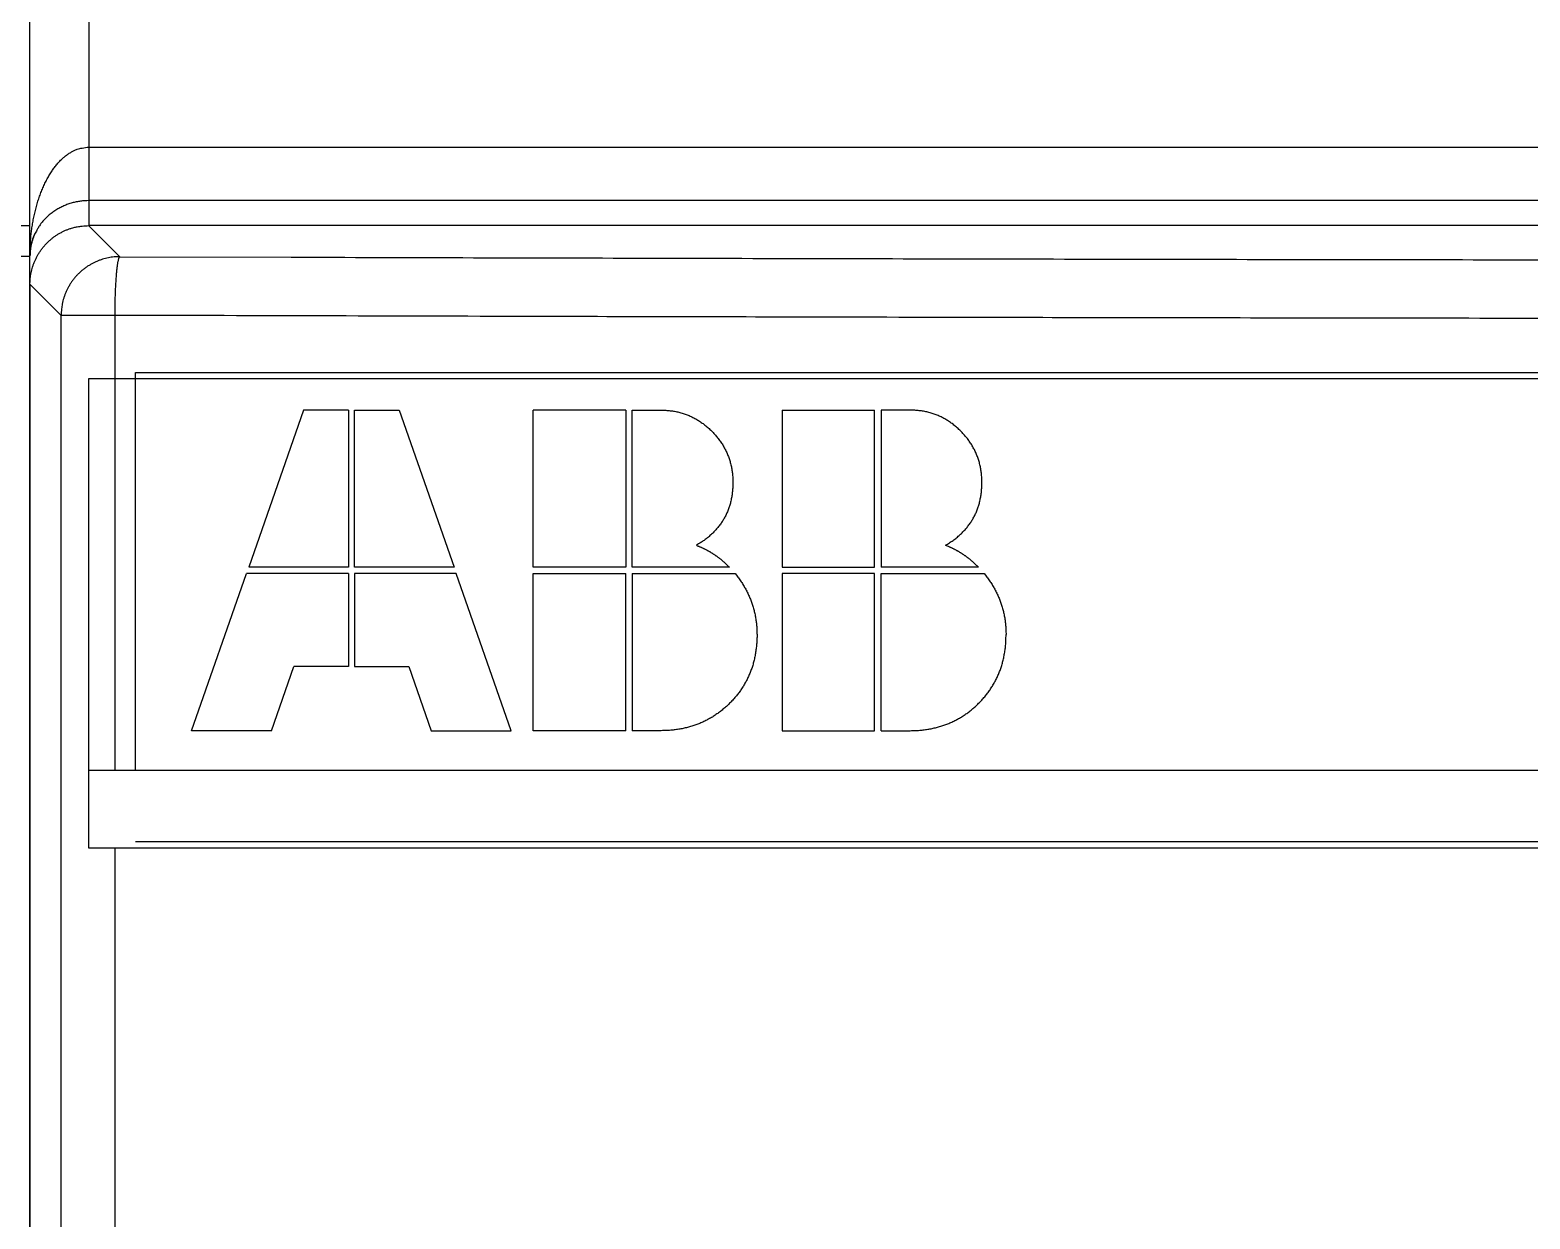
# Model space of a CAD drawing. Header units: millimetres. Extents: x 0 to 840, y -1485 to 297.
# Drawn here: x 78.738 to 81.294, y -1303.867 to -1301.841 of the extents above; entities that cross this region are included whole.
import ezdxf

# ---------------------------------------------------------------- set-up
doc = ezdxf.new("R2010")
doc.units = ezdxf.units.MM

# ---------------------------------------------------------------- blocks, each defined once
blk = doc.blocks.new('OTM30F3M_(40_60_63_80_100_125)')
at = {"linetype": 'Continuous'}
for p, q in [((7.1, 8.5041), (7.1, 7.3878)), ((7.1, 7.3878), (7.1, 7.2966)), ((7.1, 7.3878), (15.9, 7.3878)), ((7.1, 7.2966), (7.1, 7.2541)), ((15.9, 7.2966), (7.1, 7.2966)), ((7.0999, 7.2541), (7.1529, 7.2011)), ((7, 7.2016), (0.1524, 7.2016)), ((7.053, 7.1012), (7, 7.1542)), ((7.1443, 7.1012), (7.053, 7.1012)), ((7.053, 2.907), (7.053, 7.1012)), ((7.1443, 7.1012), (7.1443, 6.3267)), ((7.1443, 6.1937), (7.1443, 2.907))]:
    blk.add_line(p, q, dxfattribs=at)
blk.add_line((7, 2.7541), (7, 7.2541))
for points in [[(7, 7.2028), (7, 8.5041)], [(7, 7.5792), (7, 7.5846)], [(7, 7.2541), (7, 7.5792)], [(0.0999, 7.2541), (7, 7.2541)], [(22.9001, 7.2541), (7.0999, 7.2541)], [(7, 7.154), (7, 7.2028)], [(7, 7.1542), (7, 6.4041)], [(7.18, 7.0041), (15.82, 7.0041)], [(7.18, 6.3267), (7.18, 7.0041)], [(7.1, 6.3267), (7.1, 6.9937)], [(7.1, 6.9937), (15.9, 6.9937)], [(7, 6.4041), (7, 6.0041)], [(7.1, 6.1937), (7.1, 6.3267)], [(7.1, 6.3267), (10.6432, 6.3267)], [(10.3917, 6.1937), (7.1, 6.1937)], [(10.2459, 6.2041), (7.18, 6.2041)], [(7, 6.0041), (7, 4.0041)]]:
    blk.add_lwpolyline(points, dxfattribs=at)
for points in [[(7, 7.2028), (7.0001, 7.2116, -0.006924), (7.0005, 7.2205, -0.006596), (7.0011, 7.2296, -0.006541), (7.0019, 7.2387, -0.006886), (7.003, 7.2479, -0.007119), (7.0044, 7.2571, -0.007335), (7.0061, 7.2663, -0.007561), (7.008, 7.2754, -0.007881), (7.0103, 7.2844, -0.008198), (7.0128, 7.2933, -0.008576), (7.0156, 7.3019, -0.008976), (7.0186, 7.3103, -0.009438), (7.0219, 7.3184, -0.009954), (7.0255, 7.3262, -0.010533), (7.0293, 7.3336, -0.011153), (7.0333, 7.3406, -0.011776), (7.0375, 7.3472, -0.012635), (7.0419, 7.3533, -0.01366), (7.0464, 7.359, -0.014298), (7.0511, 7.3641, -0.014362), (7.0558, 7.3688, -0.016557), (7.0607, 7.3729, -0.020521), (7.0658, 7.3765, -0.017441), (7.0706, 7.3796, -0.007925), (7.075, 7.3821, -0.024701), (7.0806, 7.3843, -0.045457), (7.089, 7.3861, -0.024773), (7.1, 7.3878, -0.013885)], [(7.1, 7.2966), (7.0966, 7.2965, 0.008494), (7.0931, 7.2963, 0.008162), (7.0896, 7.296, 0.008081), (7.086, 7.2956, 0.008343), (7.0825, 7.2951, 0.008477), (7.0789, 7.2944, 0.008576), (7.0753, 7.2936, 0.008653), (7.0717, 7.2927, 0.00879), (7.0681, 7.2917, 0.008882), (7.0645, 7.2905, 0.009004), (7.061, 7.2891, 0.009087), (7.0575, 7.2876, 0.009199), (7.054, 7.286, 0.009289), (7.0506, 7.2843, 0.009411), (7.0472, 7.2824, 0.009468), (7.0439, 7.2804, 0.009508), (7.0406, 7.2782, 0.009658), (7.0375, 7.276, 0.009925), (7.0344, 7.2736, 0.009727), (7.0315, 7.2711, 0.009178), (7.0287, 7.2685, 0.010124), (7.0259, 7.2657, 0.012039), (7.0232, 7.2628, 0.00931), (7.0208, 7.26, 0.003504), (7.0187, 7.2574, 0.012929), (7.0162, 7.2539, 0.02232), (7.0129, 7.2484, 0.011166), (7.0088, 7.2411, 0.005983)], [(7, 7.1542), (7.0001, 7.1589, -0.012794), (7.0005, 7.1638, -0.01215), (7.0011, 7.1686, -0.01197), (7.0019, 7.1736, -0.012477), (7.003, 7.1786, -0.012717), (7.0044, 7.1835, -0.012874), (7.0061, 7.1885, -0.012977), (7.008, 7.1934, -0.013185), (7.0103, 7.1983, -0.013295), (7.0128, 7.203, -0.013441), (7.0156, 7.2077, -0.013514), (7.0186, 7.2122, -0.013612), (7.0219, 7.2166, -0.013667), (7.0255, 7.2208, -0.013737), (7.0293, 7.2248, -0.013728), (7.0333, 7.2286, -0.013664), (7.0375, 7.2322, -0.013737), (7.0419, 7.2355, -0.013902), (7.0464, 7.2386, -0.013547), (7.0511, 7.2413, -0.012729), (7.0558, 7.2438, -0.013689), (7.0607, 7.2461, -0.015728), (7.0658, 7.248, -0.012376), (7.0706, 7.2497, -0.00539), (7.0749, 7.251, -0.016185), (7.0805, 7.2522, -0.027062), (7.089, 7.2532, -0.013862), (7.0999, 7.2541, -0.00762)], [(7, 7.2028), (7, 7.2038, -0.002837), (7, 7.2048, -0.002859), (7.0001, 7.2058, -0.002866), (7.0001, 7.2069, -0.002855), (7.0002, 7.2079, -0.00285), (7.0002, 7.2089, -0.002846), (7.0003, 7.2099, -0.002843), (7.0004, 7.2109, -0.002837), (7.0005, 7.2119, -0.002833), (7.0006, 7.2129, -0.002826), (7.0007, 7.2139, -0.002821), (7.0009, 7.2149, -0.002814), (7.001, 7.2158, -0.002808), (7.0012, 7.2168, -0.0028), (7.0013, 7.2178, -0.002794), (7.0015, 7.2188, -0.002786), (7.0017, 7.2198, -0.002779), (7.0019, 7.2207, -0.00277), (7.0021, 7.2217, -0.002763), (7.0023, 7.2226, -0.002754), (7.0026, 7.2236, -0.002746), (7.0028, 7.2246, -0.002735), (7.003, 7.2255, -0.002729), (7.0033, 7.2265, -0.002724), (7.0036, 7.2274, -0.002709), (7.0039, 7.2283, -0.002683), (7.0042, 7.2293, -0.002697), (7.0045, 7.2302, -0.002739), (7.0048, 7.2311, -0.002655), (7.0051, 7.2321, -0.002473), (7.0054, 7.233, -0.002714), (7.0058, 7.2339, -0.003212), (7.0061, 7.2348, -0.00244), (7.0065, 7.2357, -0.00086), (7.0068, 7.2365, -0.003404), (7.0072, 7.2375, -0.005814), (7.0079, 7.239, -0.002843), (7.0088, 7.2411, -0.00151)], [(7.0088, 7.2411), (7.0082, 7.2398, 0.003811), (7.0076, 7.2385, 0.003856), (7.0071, 7.2372, 0.00387), (7.0065, 7.236, 0.003849), (7.006, 7.2347, 0.003842), (7.0055, 7.2334, 0.003835), (7.0051, 7.2321, 0.003831), (7.0046, 7.2308, 0.003819), (7.0042, 7.2295, 0.003813), (7.0038, 7.2282, 0.003802), (7.0034, 7.2269, 0.003795), (7.003, 7.2256, 0.003779), (7.0027, 7.2243, 0.003774), (7.0024, 7.223, 0.003765), (7.0021, 7.2218, 0.003748), (7.0018, 7.2205, 0.003712), (7.0016, 7.2192, 0.003731), (7.0013, 7.2179, 0.003783), (7.0011, 7.2166, 0.003674), (7.0009, 7.2153, 0.003431), (7.0007, 7.2141, 0.003748), (7.0006, 7.2128, 0.004405), (7.0004, 7.2115, 0.003383), (7.0003, 7.2103, 0.001263), (7.0002, 7.2092, 0.004651), (7.0001, 7.2077, 0.00793), (7.0001, 7.2056, 0.003934), (7, 7.2028, 0.002114)], [(7.1529, 7.2011), (7.1481, 7.201, 0.012793), (7.1433, 7.2007, 0.012146), (7.1384, 7.2001, 0.011963), (7.1335, 7.1992, 0.012467), (7.1285, 7.1981, 0.012704), (7.1236, 7.1967, 0.012858), (7.1186, 7.195, 0.012958), (7.1137, 7.1931, 0.013163), (7.1088, 7.1908, 0.013271), (7.1041, 7.1883, 0.013414), (7.0994, 7.1855, 0.013485), (7.0949, 7.1825, 0.013582), (7.0905, 7.1792, 0.013635), (7.0863, 7.1756, 0.013705), (7.0823, 7.1718, 0.013695), (7.0785, 7.1678, 0.013631), (7.0749, 7.1636, 0.013705), (7.0716, 7.1592, 0.01387), (7.0686, 7.1547, 0.013517), (7.0658, 7.15, 0.012702), (7.0633, 7.1453, 0.013662), (7.061, 7.1404, 0.015699), (7.0591, 7.1354, 0.012356), (7.0574, 7.1305, 0.005382), (7.056, 7.1262, 0.016163), (7.0549, 7.1206, 0.027036), (7.0539, 7.1122, 0.013854), (7.053, 7.1012, 0.007617)], [(7.1529, 7.2011), (7.1525, 7.2009, 0.101073), (7.1521, 7.2004, 0.055611), (7.1517, 7.1996, 0.03286), (7.1513, 7.1986, 0.022335), (7.1508, 7.1974, 0.015479), (7.1504, 7.1959, 0.011408), (7.15, 7.1941, 0.008637), (7.1496, 7.1921, 0.006893), (7.1492, 7.1898, 0.005563), (7.1488, 7.1872, 0.004648), (7.1484, 7.1844, 0.003913), (7.148, 7.1813, 0.003382), (7.1476, 7.178, 0.002941), (7.1473, 7.1744, 0.002611), (7.1469, 7.1707, 0.002322), (7.1466, 7.1667, 0.002091), (7.1463, 7.1625, 0.001914), (7.146, 7.1582, 0.001786), (7.1457, 7.1537, 0.001613), (7.1455, 7.1492, 0.001425), (7.1453, 7.1445, 0.00145), (7.1451, 7.1397, 0.001581), (7.1449, 7.1347, 0.001184), (7.1448, 7.13, 0.000499), (7.1446, 7.1257, 0.001486), (7.1445, 7.1203, 0.002376), (7.1444, 7.112, 0.001183), (7.1443, 7.1012, 0.000644)], [(7.1529, 7.2011), (7.4452, 7.2003, 0.000051), (7.7376, 7.1995, 0.000051), (8.0303, 7.1988, 0.000051), (8.3231, 7.1981, 0.000051), (8.6161, 7.1975, 0.000051), (8.9092, 7.1969, 0.000051), (9.2025, 7.1964, 0.00005), (9.4959, 7.196, 0.00005), (9.7894, 7.1956, 0.00005), (10.083, 7.1953, 0.00005)], [(14.4856, 7.0977, -0.00005), (14.1922, 7.0972, -0.00005), (13.8986, 7.0967, -0.00005), (13.605, 7.0962, -0.00005), (13.3112, 7.0958, -0.00005), (13.0174, 7.0955, -0.00005), (12.7235, 7.0952, -0.00005), (12.4295, 7.095, -0.00005), (12.1355, 7.0948, -0.00005), (11.8414, 7.0947, -0.00005), (11.5473, 7.0947, -0.00005), (11.2533, 7.0947, -0.00005), (10.9593, 7.0948, -0.00005), (10.6652, 7.0949, -0.000051), (10.3706, 7.0951, -0.00005), (10.0772, 7.0954, -0.000047), (9.7857, 7.0957, -0.000051), (9.4896, 7.0961, -0.000061), (9.1867, 7.0965, -0.000047), (8.9024, 7.097, -0.000016), (8.6454, 7.0974, -0.000066), (8.3157, 7.0982, -0.000113), (7.8084, 7.0994, -0.000055), (7.1443, 7.1012, -0.000029)]]:
    blk.add_lwpolyline(points, format="xyb", dxfattribs=at)
at = {"color": 1, "linetype": 'Continuous'}
for points in [[(7.4662, 6.9398), (7.3727, 6.672)], [(7.5425, 6.9398), (7.4662, 6.9398)], [(7.5425, 6.9398), (7.5425, 6.672)], [(7.5529, 6.9398), (7.6292, 6.9398)], [(7.5529, 6.672), (7.5529, 6.9398)], [(7.6292, 6.9398), (7.7227, 6.672)], [(7.8573, 6.672), (7.8573, 6.9398)], [(8.0152, 6.9398), (7.8573, 6.9398)], [(8.0152, 6.9398), (8.0152, 6.672)], [(8.0264, 6.672), (8.0264, 6.9398)], [(8.2815, 6.9398), (8.4394, 6.9398)], [(8.2815, 6.9398), (8.2815, 6.672)], [(8.4394, 6.672), (8.4394, 6.9398)], [(8.4507, 6.9398), (8.4507, 6.672)], [(7.5425, 6.672), (7.3727, 6.672)], [(7.7227, 6.672), (7.5529, 6.672)], [(8.0152, 6.672), (7.8573, 6.672)], [(8.1918, 6.672), (8.0264, 6.672)], [(8.2815, 6.672), (8.4394, 6.672)], [(8.6162, 6.672), (8.4507, 6.672)], [(7.2755, 6.3937), (7.369, 6.6615)], [(7.5425, 6.6615), (7.369, 6.6615)], [(7.5425, 6.6615), (7.5425, 6.5032)], [(7.5529, 6.6615), (7.5529, 6.5032)], [(7.7264, 6.6615), (7.5529, 6.6615)], [(7.8199, 6.3937), (7.7264, 6.6615)], [(7.8573, 6.6615), (8.0152, 6.6615)], [(7.8573, 6.3937), (7.8573, 6.6615)], [(8.0152, 6.3937), (8.0152, 6.6615)], [(8.0264, 6.6615), (8.2015, 6.6615)], [(8.0264, 6.6615), (8.0264, 6.3937)], [(8.2815, 6.6615), (8.2815, 6.3937)], [(8.4394, 6.6615), (8.2815, 6.6615)], [(8.4394, 6.3937), (8.4394, 6.6615)], [(8.4507, 6.6615), (8.6259, 6.6615)], [(8.4507, 6.3937), (8.4507, 6.6615)], [(7.4116, 6.3937), (7.4498, 6.5032)], [(7.5425, 6.5032), (7.4498, 6.5032)], [(7.5529, 6.5032), (7.6456, 6.5032)], [(7.6456, 6.5032), (7.6838, 6.3937)], [(7.4116, 6.3937), (7.2755, 6.3937)], [(7.6838, 6.3937), (7.8199, 6.3937)], [(8.0152, 6.3937), (7.8573, 6.3937)], [(8.2815, 6.3937), (8.4394, 6.3937)]]:
    blk.add_lwpolyline(points, dxfattribs=at)
for points in [[(8.0264, 6.9398), (8.0303, 6.9398, 0), (8.0343, 6.9398, 0.000001), (8.0382, 6.9398, 0), (8.0422, 6.9398, -0.000005), (8.0461, 6.9398, 0.000001), (8.0501, 6.9398, 0.00002), (8.054, 6.9398, -0.000005), (8.058, 6.9398, -0.000079), (8.0619, 6.9398, 0.000018), (8.0659, 6.9398, 0.000311), (8.0698, 6.9398, -0.000071), (8.0738, 6.9398, -0.001228), (8.0777, 6.9397, -0.003216), (8.0816, 6.9396, -0.006614), (8.0854, 6.9394, -0.007935), (8.0892, 6.939, -0.007291), (8.093, 6.9386, -0.007151), (8.0967, 6.938, -0.007477), (8.1004, 6.9374, -0.007662), (8.104, 6.9366, -0.007707), (8.1076, 6.9357, -0.007778), (8.1111, 6.9347, -0.007865), (8.1146, 6.9336, -0.00793), (8.1181, 6.9324, -0.007971), (8.1215, 6.9311, -0.007999), (8.1248, 6.9297, -0.008012), (8.1281, 6.9282, -0.008009), (8.1314, 6.9265, -0.007991), (8.1346, 6.9248, -0.007954), (8.1378, 6.9229, -0.007903), (8.1409, 6.921, -0.007838), (8.144, 6.9189, -0.007766), (8.147, 6.9167, -0.007663), (8.15, 6.9144, -0.007546), (8.153, 6.912, -0.00745), (8.1558, 6.9095, -0.007361), (8.1587, 6.9069, -0.007163), (8.1615, 6.9042, -0.006971), (8.1642, 6.9014, -0.006881), (8.1669, 6.8985, -0.006927), (8.1694, 6.8956, -0.007102), (8.1718, 6.8927, -0.00723), (8.1741, 6.8897, -0.00734), (8.1763, 6.8867, -0.007466), (8.1784, 6.8836, -0.007582), (8.1804, 6.8805, -0.00767), (8.1823, 6.8773, -0.00775), (8.184, 6.8741, -0.007818), (8.1857, 6.8708, -0.007872), (8.1873, 6.8675, -0.007909), (8.1887, 6.8642, -0.007929), (8.1901, 6.8608, -0.007935), (8.1913, 6.8574, -0.007923), (8.1924, 6.8539, -0.007898), (8.1934, 6.8504, -0.007853), (8.1944, 6.8468, -0.007793), (8.1952, 6.8432, -0.007723), (8.1959, 6.8395, -0.00765), (8.1965, 6.8358, -0.007532), (8.1969, 6.8321, -0.007389), (8.1973, 6.8283, -0.007317), (8.1976, 6.8244, -0.007291), (8.1977, 6.8205, -0.006992), (8.1978, 6.8166, -0.006576), (8.1977, 6.8127, -0.00636), (8.1976, 6.8088, -0.006262), (8.1974, 6.805, -0.006393), (8.197, 6.8012, -0.006594), (8.1966, 6.7975, -0.006756), (8.1961, 6.7938, -0.006903), (8.1954, 6.7902, -0.007057), (8.1947, 6.7867, -0.007195), (8.1939, 6.7832, -0.007329), (8.193, 6.7798, -0.007451), (8.192, 6.7764, -0.007566), (8.1909, 6.7731, -0.007665), (8.1897, 6.7698, -0.007754), (8.1884, 6.7666, -0.007827), (8.187, 6.7634, -0.007888), (8.1855, 6.7603, -0.007931), (8.1839, 6.7572, -0.007958), (8.1822, 6.7542, -0.007965), (8.1805, 6.7513, -0.007965), (8.1786, 6.7484, -0.007958), (8.1766, 6.7456, -0.0079), (8.1746, 6.7428, -0.0078), (8.1724, 6.74, -0.007797), (8.1701, 6.7374, -0.007871), (8.1678, 6.7347, -0.007548), (8.1654, 6.7322, -0.006954), (8.1628, 6.7297, -0.007556), (8.1602, 6.7272, -0.008832), (8.1573, 6.7247, -0.006554), (8.1546, 6.7224, -0.002223), (8.1521, 6.7204, -0.00902), (8.1487, 6.7179, -0.014836), (8.1431, 6.7142, -0.006946), (8.1356, 6.7095, -0.003605)], [(8.5599, 6.7095), (8.5634, 6.7115, 0.005995), (8.5667, 6.7136, 0.006158), (8.5699, 6.7157, 0.006327), (8.573, 6.7179, 0.006488), (8.576, 6.7201, 0.006652), (8.579, 6.7224, 0.006806), (8.5818, 6.7248, 0.006962), (8.5845, 6.7272, 0.007105), (8.5872, 6.7297, 0.007246), (8.5897, 6.7322, 0.007374), (8.5922, 6.7347, 0.007496), (8.5945, 6.7374, 0.007603), (8.5968, 6.74, 0.007701), (8.5989, 6.7428, 0.007783), (8.601, 6.7456, 0.007853), (8.603, 6.7484, 0.007906), (8.6048, 6.7513, 0.007945), (8.6066, 6.7542, 0.007966), (8.6083, 6.7572, 0.007972), (8.6099, 6.7603, 0.007961), (8.6114, 6.7634, 0.007933), (8.6128, 6.7666, 0.00789), (8.6141, 6.7698, 0.00783), (8.6153, 6.7731, 0.007758), (8.6164, 6.7764, 0.007668), (8.6174, 6.7798, 0.00757), (8.6183, 6.7832, 0.007454), (8.6191, 6.7867, 0.007332), (8.6198, 6.7902, 0.007198), (8.6204, 6.7938, 0.007061), (8.621, 6.7975, 0.006907), (8.6214, 6.8012, 0.006759), (8.6217, 6.805, 0.006597), (8.622, 6.8088, 0.006397), (8.6221, 6.8127, 0.006266), (8.6222, 6.8166, 0.006364), (8.6221, 6.8205, 0.00658), (8.622, 6.8244, 0.006996), (8.6217, 6.8283, 0.007295), (8.6213, 6.8321, 0.007321), (8.6208, 6.8358, 0.007393), (8.6203, 6.8395, 0.007536), (8.6196, 6.8432, 0.007654), (8.6187, 6.8468, 0.007727), (8.6178, 6.8504, 0.007796), (8.6168, 6.8539, 0.007856), (8.6157, 6.8574, 0.007902), (8.6144, 6.8608, 0.007927), (8.6131, 6.8642, 0.007938), (8.6116, 6.8675, 0.007932), (8.6101, 6.8708, 0.007911), (8.6084, 6.8741, 0.007875), (8.6066, 6.8773, 0.007821), (8.6048, 6.8805, 0.007752), (8.6028, 6.8836, 0.007672), (8.6007, 6.8867, 0.007584), (8.5985, 6.8897, 0.007467), (8.5962, 6.8927, 0.007341), (8.5937, 6.8956, 0.007231), (8.5912, 6.8985, 0.007103), (8.5886, 6.9014, 0.006927), (8.5859, 6.9042, 0.006881), (8.5831, 6.9069, 0.006971), (8.5802, 6.9095, 0.007163), (8.5773, 6.912, 0.007361), (8.5744, 6.9144, 0.007449), (8.5714, 6.9167, 0.007545), (8.5684, 6.9189, 0.007662), (8.5653, 6.921, 0.007764), (8.5621, 6.9229, 0.007837), (8.559, 6.9248, 0.007901), (8.5558, 6.9265, 0.007952), (8.5525, 6.9282, 0.007989), (8.5492, 6.9297, 0.008007), (8.5458, 6.9311, 0.00801), (8.5424, 6.9324, 0.007995), (8.539, 6.9336, 0.007967), (8.5355, 6.9347, 0.007926), (8.5319, 6.9357, 0.007861), (8.5284, 6.9366, 0.007775), (8.5247, 6.9374, 0.007703), (8.5211, 6.938, 0.007657), (8.5173, 6.9386, 0.007474), (8.5136, 6.939, 0.007151), (8.5098, 6.9394, 0.007285), (8.5059, 6.9396, 0.007924), (8.502, 6.9397, 0.006615), (8.4981, 6.9398, 0.003218), (8.4941, 6.9398, 0.001225), (8.4902, 6.9398, 0.000074), (8.4863, 6.9398, -0.000313), (8.4823, 6.9398, -0.000016), (8.4782, 6.9398, 0.000076), (8.4744, 6.9398, 0.000007), (8.4709, 6.9398, -0.000023), (8.4665, 6.9398, 0.000001), (8.4596, 6.9398, 0.000003), (8.4507, 6.9398, -0.000001)], [(8.1356, 6.7095), (8.1372, 6.7088, -0.00261), (8.1389, 6.7081, -0.00263), (8.1405, 6.7075, -0.002648), (8.1421, 6.7068, -0.002663), (8.1437, 6.7061, -0.00268), (8.1453, 6.7054, -0.002695), (8.1469, 6.7046, -0.00271), (8.1484, 6.7039, -0.002724), (8.15, 6.7031, -0.002738), (8.1515, 6.7023, -0.00275), (8.153, 6.7015, -0.002763), (8.1545, 6.7007, -0.002774), (8.156, 6.6999, -0.002785), (8.1575, 6.6991, -0.002795), (8.159, 6.6982, -0.002804), (8.1604, 6.6973, -0.002813), (8.1619, 6.6964, -0.002821), (8.1633, 6.6955, -0.002827), (8.1647, 6.6946, -0.002834), (8.1661, 6.6937, -0.002839), (8.1675, 6.6928, -0.002843), (8.1689, 6.6918, -0.002845), (8.1703, 6.6908, -0.00285), (8.1717, 6.6898, -0.002857), (8.173, 6.6888, -0.002851), (8.1743, 6.6878, -0.002834), (8.1757, 6.6868, -0.002858), (8.177, 6.6857, -0.002914), (8.1783, 6.6847, -0.00283), (8.1796, 6.6836, -0.00264), (8.1808, 6.6825, -0.002909), (8.1821, 6.6814, -0.003458), (8.1834, 6.6802, -0.002622), (8.1846, 6.6791, -0.000904), (8.1857, 6.6781, -0.003683), (8.187, 6.6768, -0.006302), (8.1891, 6.6747, -0.003068), (8.1918, 6.672, -0.001623)], [(8.6162, 6.672), (8.615, 6.6732, 0.002774), (8.6138, 6.6744, 0.002781), (8.6126, 6.6756, 0.00279), (8.6114, 6.6768, 0.0028), (8.6102, 6.678, 0.002809), (8.609, 6.6791, 0.002817), (8.6077, 6.6803, 0.002824), (8.6065, 6.6814, 0.002831), (8.6052, 6.6825, 0.002836), (8.6039, 6.6836, 0.002841), (8.6027, 6.6847, 0.002845), (8.6014, 6.6857, 0.002848), (8.6, 6.6868, 0.00285), (8.5987, 6.6878, 0.002852), (8.5974, 6.6888, 0.002852), (8.596, 6.6898, 0.002852), (8.5947, 6.6908, 0.002851), (8.5933, 6.6918, 0.002849), (8.5919, 6.6928, 0.002846), (8.5905, 6.6937, 0.002843), (8.5891, 6.6946, 0.002838), (8.5877, 6.6955, 0.002831), (8.5863, 6.6964, 0.002827), (8.5848, 6.6973, 0.002825), (8.5833, 6.6982, 0.00281), (8.5819, 6.6991, 0.002785), (8.5804, 6.6999, 0.002799), (8.5789, 6.7007, 0.002846), (8.5774, 6.7015, 0.002754), (8.5759, 6.7023, 0.002561), (8.5743, 6.7031, 0.002815), (8.5728, 6.7039, 0.003339), (8.5712, 6.7046, 0.002519), (8.5697, 6.7054, 0.000859), (8.5683, 6.706, 0.003533), (8.5665, 6.7068, 0.006012), (8.5637, 6.708, 0.002906), (8.5599, 6.7095, 0.001531)], [(8.2015, 6.6615), (8.2039, 6.6585, -0.005238), (8.2063, 6.6554, -0.005315), (8.2086, 6.6523, -0.005391), (8.2108, 6.6491, -0.005461), (8.2129, 6.6459, -0.00553), (8.215, 6.6427, -0.005592), (8.2169, 6.6395, -0.005651), (8.2188, 6.6362, -0.005703), (8.2206, 6.6329, -0.005753), (8.2223, 6.6296, -0.005795), (8.2239, 6.6263, -0.005831), (8.2254, 6.6229, -0.005858), (8.2269, 6.6195, -0.005887), (8.2283, 6.6161, -0.005915), (8.2296, 6.6126, -0.005911), (8.2308, 6.6091, -0.005879), (8.2319, 6.6056, -0.005928), (8.2329, 6.6021, -0.006039), (8.2339, 6.5985, -0.005851), (8.2347, 6.5949, -0.005444), (8.2355, 6.5913, -0.005981), (8.2362, 6.5876, -0.007082), (8.2369, 6.5838, -0.005331), (8.2374, 6.5802, -0.001822), (8.2379, 6.5769, -0.007447), (8.2382, 6.5727, -0.012567), (8.2386, 6.566, -0.006023), (8.2389, 6.5573, -0.00316)], [(8.6259, 6.6615), (8.6283, 6.6585, -0.005239), (8.6307, 6.6554, -0.005316), (8.633, 6.6523, -0.005392), (8.6352, 6.6491, -0.005462), (8.6373, 6.6459, -0.005531), (8.6394, 6.6427, -0.005593), (8.6413, 6.6395, -0.005653), (8.6432, 6.6362, -0.005705), (8.645, 6.6329, -0.005754), (8.6467, 6.6296, -0.005797), (8.6483, 6.6263, -0.005833), (8.6498, 6.6229, -0.00586), (8.6513, 6.6195, -0.005889), (8.6527, 6.6161, -0.005917), (8.654, 6.6126, -0.005914), (8.6552, 6.6091, -0.005882), (8.6563, 6.6056, -0.005931), (8.6573, 6.6021, -0.006042), (8.6583, 6.5985, -0.005854), (8.6592, 6.5949, -0.005447), (8.6599, 6.5913, -0.005984), (8.6607, 6.5876, -0.007086), (8.6613, 6.5838, -0.005334), (8.6618, 6.5802, -0.001823), (8.6623, 6.5769, -0.007451), (8.6626, 6.5727, -0.012575), (8.663, 6.566, -0.006026), (8.6633, 6.5573, -0.003162)], [(8.2389, 6.5573), (8.2389, 6.5532, -0.004897), (8.2387, 6.5491, -0.004993), (8.2385, 6.545, -0.00509), (8.2383, 6.541, -0.00518), (8.2379, 6.537, -0.005273), (8.2374, 6.5331, -0.00536), (8.2369, 6.5292, -0.005448), (8.2363, 6.5254, -0.005528), (8.2356, 6.5216, -0.005609), (8.2349, 6.5178, -0.005682), (8.234, 6.5141, -0.005754), (8.2331, 6.5105, -0.005818), (8.2321, 6.5068, -0.00588), (8.231, 6.5032, -0.005933), (8.2298, 6.4997, -0.005982), (8.2285, 6.4962, -0.006024), (8.2272, 6.4927, -0.00606), (8.2258, 6.4893, -0.006088), (8.2243, 6.4859, -0.00611), (8.2227, 6.4826, -0.006123), (8.2211, 6.4793, -0.00613), (8.2193, 6.4761, -0.00613), (8.2175, 6.4729, -0.006122), (8.2156, 6.4697, -0.006107), (8.2136, 6.4666, -0.006084), (8.2116, 6.4635, -0.006054), (8.2094, 6.4604, -0.006018), (8.2072, 6.4574, -0.005979), (8.2049, 6.4545, -0.005924), (8.2025, 6.4516, -0.005861), (8.2001, 6.4487, -0.005813), (8.1975, 6.4459, -0.005769), (8.1949, 6.4431, -0.00566), (8.1922, 6.4403, -0.005557), (8.1895, 6.4376, -0.005526), (8.1867, 6.435, -0.005563), (8.1838, 6.4325, -0.00565), (8.1809, 6.4301, -0.00571), (8.178, 6.4277, -0.005764), (8.175, 6.4254, -0.005823), (8.172, 6.4232, -0.005877), (8.169, 6.4211, -0.005918), (8.1659, 6.419, -0.005956), (8.1628, 6.417, -0.005987), (8.1596, 6.4152, -0.006012), (8.1564, 6.4134, -0.006029), (8.1532, 6.4116, -0.006039), (8.1499, 6.41, -0.006043), (8.1466, 6.4084, -0.006039), (8.1432, 6.4069, -0.006028), (8.1398, 6.4055, -0.00601), (8.1363, 6.4042, -0.005986), (8.1329, 6.4029, -0.005953), (8.1293, 6.4018, -0.005916), (8.1258, 6.4007, -0.005871), (8.1222, 6.3996, -0.005821), (8.1185, 6.3987, -0.005764), (8.1148, 6.3979, -0.005706), (8.1111, 6.3971, -0.005637), (8.1073, 6.3964, -0.005562), (8.1035, 6.3958, -0.005492), (8.0997, 6.3953, -0.005435), (8.0958, 6.3948, -0.005326), (8.0919, 6.3944, -0.005165), (8.0879, 6.3941, -0.005178), (8.0839, 6.3939, -0.005387), (8.0799, 6.3938, -0.004901), (8.0758, 6.3937, -0.003661), (8.0716, 6.3937, -0.002191), (8.0675, 6.3937, -0.000155), (8.0635, 6.3937, 0.000536), (8.0593, 6.3937, 0.000027), (8.0551, 6.3937, -0.00013), (8.0511, 6.3937, -0.000013), (8.0475, 6.3937, 0.000039), (8.0428, 6.3937, -0.000002), (8.0357, 6.3937, -0.000005), (8.0264, 6.3937, 0.000001)], [(8.4507, 6.3937), (8.4548, 6.3937, 0), (8.4589, 6.3937, -0.000002), (8.463, 6.3937, 0), (8.4672, 6.3937, 0.000009), (8.4713, 6.3937, -0.000002), (8.4754, 6.3937, -0.000034), (8.4795, 6.3937, 0.000008), (8.4836, 6.3937, 0.000135), (8.4877, 6.3937, -0.000031), (8.4919, 6.3937, -0.000531), (8.496, 6.3937, 0.00015), (8.5001, 6.3937, 0.002194), (8.5042, 6.3938, 0.003654), (8.5082, 6.3939, 0.004895), (8.5122, 6.3941, 0.005391), (8.5162, 6.3944, 0.005176), (8.5201, 6.3948, 0.00516), (8.524, 6.3953, 0.005322), (8.5279, 6.3958, 0.005434), (8.5317, 6.3964, 0.00549), (8.5355, 6.3971, 0.005559), (8.5392, 6.3979, 0.005634), (8.5429, 6.3987, 0.005703), (8.5465, 6.3996, 0.005762), (8.5501, 6.4007, 0.005818), (8.5537, 6.4018, 0.005868), (8.5572, 6.4029, 0.005914), (8.5607, 6.4042, 0.005951), (8.5642, 6.4055, 0.005983), (8.5676, 6.4069, 0.006008), (8.5709, 6.4084, 0.006026), (8.5743, 6.41, 0.006037), (8.5775, 6.4116, 0.006041), (8.5808, 6.4134, 0.006038), (8.584, 6.4152, 0.006027), (8.5872, 6.417, 0.006011), (8.5903, 6.419, 0.005985), (8.5934, 6.4211, 0.005954), (8.5964, 6.4232, 0.005917), (8.5994, 6.4254, 0.005877), (8.6024, 6.4277, 0.005822), (8.6053, 6.4301, 0.005763), (8.6082, 6.4325, 0.00571), (8.611, 6.435, 0.00565), (8.6138, 6.4376, 0.005563), (8.6166, 6.4403, 0.005526), (8.6193, 6.4431, 0.005557), (8.6219, 6.4459, 0.00566), (8.6245, 6.4487, 0.005769), (8.6269, 6.4516, 0.005813), (8.6293, 6.4545, 0.005862), (8.6316, 6.4574, 0.005925), (8.6338, 6.4604, 0.00598), (8.636, 6.4635, 0.006019), (8.638, 6.4666, 0.006055), (8.64, 6.4697, 0.006085), (8.6419, 6.4729, 0.006109), (8.6437, 6.4761, 0.006123), (8.6455, 6.4793, 0.006132), (8.6471, 6.4826, 0.006133), (8.6487, 6.4859, 0.006125), (8.6502, 6.4893, 0.006108), (8.6516, 6.4927, 0.006091), (8.653, 6.4962, 0.006074), (8.6542, 6.4997, 0.006023), (8.6554, 6.5032, 0.005945), (8.6565, 6.5068, 0.005948), (8.6575, 6.5105, 0.006013), (8.6584, 6.5141, 0.00578), (8.6593, 6.5178, 0.00534), (8.66, 6.5216, 0.005824), (8.6607, 6.5254, 0.006843), (8.6613, 6.5294, 0.005107), (8.6619, 6.5331, 0.001736), (8.6623, 6.5365, 0.007079), (8.6627, 6.541, 0.011794), (8.663, 6.548, 0.00559), (8.6633, 6.5573, 0.002918)]]:
    blk.add_lwpolyline(points, format="xyb", dxfattribs=at)
at = {"color": 4, "linetype": 'Continuous'}
for points in [[(16.1831, 6.3034, 0), (16.1197, 6.3034, 0), (16.0563, 6.3034)], [(12.6962, 6.3034, 0), (12.6333, 6.3034)], [(12.5694, 6.3034, 0), (12.5041, 6.3034)], [(12.4427, 6.3034, 0), (12.3871, 6.3034, 0), (12.3159, 6.3034, -0.000001), (12.2061, 6.3034, -0.000001), (12.0623, 6.3034, 0)], [(12.1429, 6.2999, 0), (12.2168, 6.2999, 0), (12.2906, 6.2999, 0), (12.3645, 6.2999, 0), (12.4383, 6.2999, 0), (12.5122, 6.2999)], [(12.586, 6.2999, 0), (12.6599, 6.2999, 0), (12.7337, 6.2999)], [(13.6938, 6.2999, 0), (13.7676, 6.2999)], [(15.3923, 6.2999, 0), (15.4661, 6.2999)], [(15.6878, 6.2999, 0), (15.7615, 6.2999)], [(15.9092, 6.2999, 0), (15.9854, 6.2999)], [(16.2046, 6.2999, 0), (16.3325, 6.2999)], [(16.4063, 6.041, 0), (16.3125, 6.041, 0), (16.2188, 6.041, 0), (16.1251, 6.041, 0), (16.0313, 6.041, 0), (15.9376, 6.041, 0), (15.8438, 6.041, 0), (15.7501, 6.041, 0), (15.6563, 6.041, 0), (15.5626, 6.041, 0), (15.4688, 6.041, 0), (15.3751, 6.041, 0), (15.2814, 6.041, 0), (15.1876, 6.041, 0), (15.0939, 6.041, 0), (15.0001, 6.041, 0), (14.9064, 6.041, 0), (14.8126, 6.041, 0), (14.7189, 6.041, 0), (14.6251, 6.041, 0), (14.5314, 6.041, 0), (14.4376, 6.041)], [(14.3439, 6.041, 0), (14.2502, 6.041, 0), (14.1564, 6.041)], [(14.0627, 6.041, 0), (13.969, 6.041, 0), (13.8752, 6.041, 0), (13.7812, 6.041, 0), (13.6877, 6.041), (13.5947, 6.041, 0), (13.5002, 6.041, 0), (13.4035, 6.041), (13.3127, 6.041), (13.2306, 6.041), (13.1252, 6.041, 0), (12.9629, 6.041), (12.7502, 6.041)], [(16.375, 5.7957, 0), (16.25, 5.7957, 0), (16.125, 5.7957, 0), (16, 5.7957, 0), (15.875, 5.7957, 0), (15.75, 5.7957, 0), (15.625, 5.7957, 0), (15.5, 5.7957, 0), (15.375, 5.7957, 0), (15.25, 5.7957, 0), (15.125, 5.7957, 0), (15, 5.7957, 0), (14.875, 5.7957, 0), (14.75, 5.7957, 0), (14.625, 5.7957, 0), (14.5, 5.7957, 0), (14.375, 5.7957, 0), (14.25, 5.7957, 0), (14.125, 5.7957, 0), (14, 5.7957, 0), (13.875, 5.7957, 0), (13.75, 5.7957, 0), (13.625, 5.7957, 0), (13.5, 5.7957, 0), (13.375, 5.7957, 0), (13.25, 5.7957, 0), (13.1251, 5.7957, 0), (13, 5.7957, 0), (12.8748, 5.7957, 0), (12.75, 5.7957, 0), (12.626, 5.7957, 0), (12.5, 5.7957, -0.000001), (12.3711, 5.7957, 0), (12.25, 5.7957, 0), (12.1406, 5.7957, -0.000001), (12, 5.7957, -0.000001), (11.7836, 5.7957, -0.000001), (11.5, 5.7957, 0)], [(11.5, 4.166), (11.625, 4.166), (11.75, 4.166), (11.875, 4.166), (12, 4.166), (12.125, 4.166), (12.25, 4.166), (12.375, 4.166), (12.5, 4.166), (12.625, 4.166), (12.75, 4.166), (12.875, 4.166, 0), (13, 4.166), (13.125, 4.166), (13.25, 4.166), (13.375, 4.166), (13.5, 4.166), (13.625, 4.166), (13.75, 4.166), (13.875, 4.166), (14, 4.166)], [(15.1253, 4.166, 0), (15.25, 4.166)], [(15.8595, 4.166, 0), (16, 4.166)], [(16.2188, 3.9206, 0), (16.1251, 3.9206)], [(15.4688, 3.9206, 0), (15.3751, 3.9206)], [(15.0001, 3.9206, 0), (14.9064, 3.9206)], [(14.0627, 3.9206, 0), (13.969, 3.9206), (13.8752, 3.9206), (13.7813, 3.9206), (13.6877, 3.9206), (13.5947, 3.9206), (13.5002, 3.9206), (13.4035, 3.9206), (13.3127, 3.9206), (13.2307, 3.9206), (13.1252, 3.9206), (12.9629, 3.9206), (12.7503, 3.9206)], [(12.0622, 3.6583), (12.1731, 3.6583), (12.2841, 3.6583), (12.395, 3.6583), (12.506, 3.6583), (12.6169, 3.6583), (12.7279, 3.6583), (12.8388, 3.6583), (12.9498, 3.6583, 0), (13.0607, 3.6583, 0), (13.1717, 3.6583, 0), (13.2826, 3.6583), (13.3935, 3.6583), (13.5045, 3.6583), (13.6154, 3.6583), (13.7264, 3.6583), (13.8373, 3.6583), (13.9483, 3.6583)], [(15.1687, 3.6583, 0), (15.2799, 3.6583)], [(15.9315, 3.6583, 0), (16.0563, 3.6583, 0), (16.2484, 3.6583, 0), (16.5, 3.6583)], [(12.1429, 3.6617, 0.000001), (12.2167, 3.6617, 0.000002), (12.2906, 3.6617, 0.000002), (12.3644, 3.6617, 0), (12.4383, 3.6617, 0), (12.5121, 3.6617, 0), (12.586, 3.6617, 0), (12.6598, 3.6617)], [(12.7337, 3.6617, 0), (12.8075, 3.6617)], [(13.1029, 3.6617, 0), (13.1768, 3.6617)], [(13.3245, 3.6617, 0), (13.3983, 3.6617)], [(13.8414, 3.6617, 0), (13.9153, 3.6617)], [(14.6538, 3.6617, 0), (14.7276, 3.6617, 0), (14.8015, 3.6617)], [(14.8753, 3.6617, 0), (14.9492, 3.6617)], [(15.0969, 3.6617, 0), (15.1707, 3.6617)], [(15.3184, 3.6617, 0), (15.3923, 3.6617, 0), (15.4661, 3.6617)], [(15.5399, 3.6617, 0), (15.6138, 3.6617)], [(15.7615, 3.6617, 0), (15.8348, 3.6617, 0), (15.9092, 3.6617, 0), (15.9854, 3.6617, 0), (16.0569, 3.6617)], [(16.1216, 3.6617, 0), (16.2046, 3.6617, 0), (16.3325, 3.6617, 0), (16.5, 3.6617, 0)]]:
    blk.add_lwpolyline(points, format="xyb", dxfattribs=at)

msp = doc.modelspace()

# ---------------------------------------------------------------- block references
msp.add_blockref('OTM30F3M_(40_60_63_80_100_125)', (71.7381, -1309.4286))

doc.saveas('drawing.dxf')
